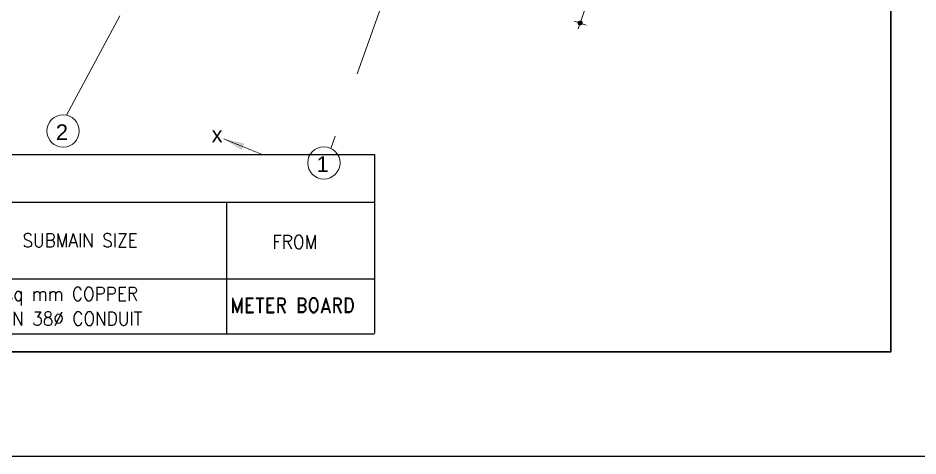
# Model space of a CAD drawing. Header units: millimetres. Extents: x -582 to 488037, y -1142837 to 903.
# Drawn here: x 343652 to 360920, y -1142837 to -1134431 of the extents above; entities that cross this region are included whole.
import ezdxf

# ---------------------------------------------------------------- set-up
doc = ezdxf.new("R2010")
doc.units = ezdxf.units.MM
doc.header["$PDMODE"] = 3
doc.linetypes.add('CENTERX2', pattern=[101.6, 63.5, -12.7, 12.7, -12.7])
doc.layers.add('A New CL', color=7, linetype='CENTERX2', lineweight=13, true_color=0x18bbcd)
doc.layers.add('Pipe line', color=7, linetype='Continuous', lineweight=60, true_color=0x0070ff)
for name, color, linetype, lineweight in [('Dimension', 5, 'Continuous', 13), ('dw', 92, 'Continuous', 15), ('hatch', 9, 'Continuous', 0)]:
    doc.layers.add(name, color=color, linetype=linetype, lineweight=lineweight)
doc.layers.add('SHEDU', color=5, linetype='Continuous')
doc.styles.add('Arial', font='arial.ttf')
doc.styles.add('S200', font='ROMAND.SHX', dxfattribs={"height": 200})
doc.dimstyles.new('A_ Detail', dxfattribs={"dimtxt": 250, "dimasz": 80, "dimexe": 75, "dimexo": 0, "dimgap": 4, "dimtad": 1, "dimdec": 0, "dimzin": 1, "dimdsep": 46, "dimtxsty": 'Arial', "dimblk": 'dot 2', "dimcen": 0.09375, "dimclrd": 5, "dimclre": 5, "dimclrt": 256, "dimadec": 0, "dimazin": 0, "dimtfac": 0.75, "dimtdec": 0, "dimtix": 1, "dimtmove": 1, "dimatfit": 3, "dimfxl": 75, "dimfxlon": 1, "dimtolj": 1, "dimtzin": 0, "dimlwd": 13, "dimlwe": 9, "dimarcsym": 0})

# ---------------------------------------------------------------- blocks, each defined once
blk = doc.blocks.new('dot1')
at = {"layer": 'hatch'}
h = blk.add_hatch(color=256, dxfattribs=at)
edge = h.paths.add_edge_path()
edge.add_arc((0, 0), 1, 0, 360)
for p, q in [((0, 3), (0, -3)), ((3, 0), (-3, 0))]:
    blk.add_line(p, q, dxfattribs=at)
blk.add_circle((0, 0), 1, dxfattribs=at)
blk = doc.blocks.new('dot 2')
at = {"layer": 'hatch', "xscale": 0.5, "yscale": 0.5, "zscale": 0.5}
blk.add_blockref('dot1', (0, 0), dxfattribs=at)
blk = doc.blocks.new('*D84')
at = {"layer": 'DEFPOINTS', "color": 0, "transparency": 16777216}
for p in [(357674, -1125263), (357674, -1125263), (354438, -1134529)]:
    blk.add_point(p, dxfattribs=at)
at = {"layer": 'Dimension', "color": 5, "lineweight": 9, "transparency": 16777216}
for p, q in [((357674, -1125263), (357603, -1125239)), ((354438, -1134529), (354367, -1134504))]:
    blk.add_line(p, q, dxfattribs=at)
at = {"layer": 'Dimension', "color": 5, "lineweight": 13, "transparency": 16777216}
blk.add_line((354465, -1134453), (357648, -1125339), dxfattribs=at)
at = {"layer": 'Dimension', "color": 5, "lineweight": 13, "transparency": 16777216, "xscale": 80, "yscale": 80, "zscale": 80}
for p, rotation in [((357674, -1125263), 70.74838221660089), ((354438, -1134529), 250.7483822166008)]:
    blk.add_blockref('dot 2', p, dxfattribs=dict(at, rotation=rotation))
at = {"layer": 'Dimension', "transparency": 16777216, "insert": (355966, -1129864), "char_height": 180, "attachment_point": 5, "rotation": 70.7484, "style": 'Arial'}
blk.add_mtext('\\A1;9814', dxfattribs=at)

msp = doc.modelspace()

# ---------------------------------------------------------------- linework, layer by layer
at = {"layer": 'A New CL', "ltscale": 100}
for p, q in [((355191.5, -1116473.3), (344585.3, -1136296.8)), ((352278, -1129514.6), (349655.4, -1136933.1))]:
    msp.add_line(p, q, dxfattribs=at)
at = {"layer": 'DEFPOINTS'}
msp.add_lwpolyline([(329700, -1142837.3), (361400, -1142837.3), (361400, -1098837.3), (329700, -1098837.3)], close=True, dxfattribs=at)
at = {"layer": 'Dimension'}
for centre in [(344517.3, -1136599.5), (349520.6, -1137212.6)]:
    msp.add_circle(centre, 310.3, dxfattribs=at)
at = {"layer": 'dw', "lineweight": 30}
msp.add_lwpolyline([(330700, -1140837.3), (360400, -1140837.3), (360400, -1099837.3), (330700, -1099837.3)], close=True, dxfattribs=at)
at = {"layer": 'SHEDU', "color": 5}
for p, q in [((331100, -1137054.2), (350489.4, -1137054.2)), ((350489.4, -1137054.2), (350489.4, -1140480)), ((331100, -1137965.1), (350489.4, -1137965.1)), ((347654.2, -1137965.1), (347654.2, -1140500)), ((331100, -1139435.4), (350489.4, -1139435.4)), ((340833.8, -1140492.7), (350489.4, -1140492.7))]:
    msp.add_line(p, q, dxfattribs=at)

# ---------------------------------------------------------------- texts
at = {"layer": 'Pipe line', "color": 5, "char_height": 300, "attachment_point": 5, "style": 'Arial'}
for s, insert in [('2', (344495.4, -1136623)), ('x', (347471.8, -1136667.5)), ('1', (349498.7, -1137236.1))]:
    msp.add_mtext(s, dxfattribs=dict(at, insert=insert))
at = {"layer": 'SHEDU', "color": 5, "style": 'S200', "width": 0.9}
for s, height, p in [('SUBMAIN SIZE', 263.014, (343737.5, -1138830.6)), ('FROM', 263.01, (348531.9, -1138860.1)), ('4x10 sq mm COPPER ', 263.014, (342445.9, -1139858.4)), ('METER BOARD', 284.055, (347726.3, -1140086.6)), ('WIRE IN 38%%c CONDUIT', 263.014, (342565.7, -1140331.6))]:
    msp.add_text(s, height=height, dxfattribs=at).set_placement(p)

# ---------------------------------------------------------------- dimensions: what is measured, and where the dimension line sits
at = {"layer": 'Dimension'}
dim = msp.add_aligned_dim(p1=(354438.3, -1134528.7), p2=(357674.2, -1125263.3), distance=0, dimstyle='A_ Detail', override={"dimtxt": 180}, dxfattribs=at)
dim.commit()
dim.dimension.update_dxf_attribs({"geometry": '*D84', "text_midpoint": (355965.7, -1129864.4)})

# ---------------------------------------------------------------- leaders
at = {"layer": 'A New CL', "color": 30}
msp.add_leader([(347599.3, -1136751.5), (348358.5, -1137059.2)], dimstyle='A_ Detail', override={"dimasz": 400, "dimgap": 4, "dimtad": 0, "dimfxlon": 1, "dimarcsym": 1}, dxfattribs=at)

doc.saveas('drawing.dxf')
